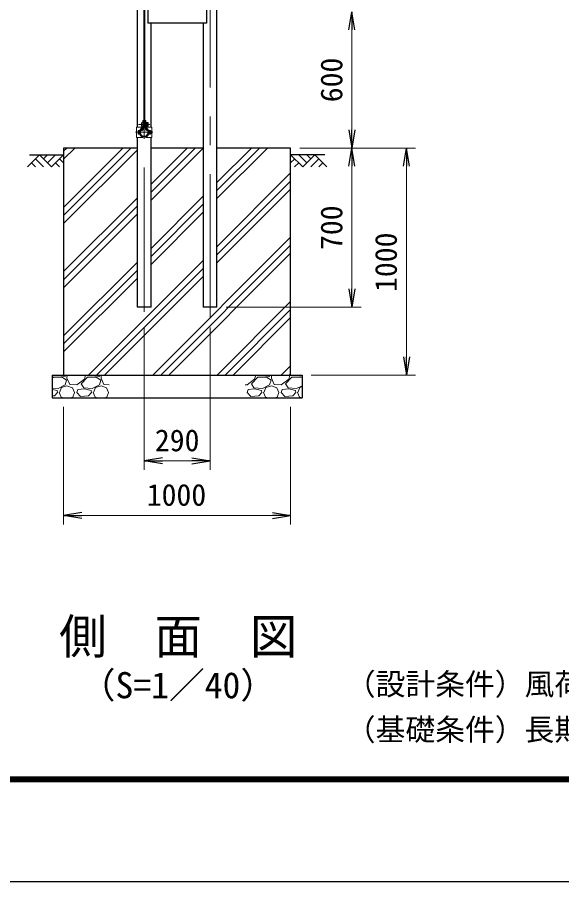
# Model space of a CAD drawing. Units: millimetres, scale not verified. Extents: x -8400 to 8400, y -5940 to 5940.
# Drawn here: x -2148 to 250, y -5940 to -2135 of the extents above; entities that cross this region are included whole.
import ezdxf
from ezdxf.enums import TextEntityAlignment as Align

# ---------------------------------------------------------------- set-up
doc = ezdxf.new("R2010")
doc.units = ezdxf.units.MM
doc.header["$LTSCALE"] = 20
doc.linetypes.add('USER1', pattern=[50.8, 31.75, -6.35, 6.35, -6.35])
for name, color, linetype, lineweight in [('0-0_D-DCR-HCH', 7, 'Continuous', 13), ('0-1_D-STR1', 1, 'Continuous', 25), ('0-2_D-STR4', 7, 'Continuous', 25), ('0-3_D-BGD', 7, 'Continuous', 25), ('0-4_D-BMK', 2, 'USER1', 13), ('0-5_D-STR-DIM', 7, 'Continuous', 13), ('0-8_D-STR3', 3, 'Continuous', 13), ('0-A_D-TTL-TXT', 7, 'Continuous', 13), ('0-C_D-TTL', 7, 'Continuous', 25)]:
    doc.layers.add(name, color=color, linetype=linetype, lineweight=lineweight)
doc.layers.add('0-6_0', color=7, linetype='Continuous')
doc.styles.add('ＭＳ ゴシック', font='')
doc.styles.get('ＭＳ ゴシック').set_extended_font_data('MS Gothic')

# ---------------------------------------------------------------- blocks, each defined once
blk = doc.blocks.new('_Open')
at = {"layer": '0-6_0'}
blk.add_line((-20, 3.333), (0, 0), dxfattribs=at)
blk.add_lwpolyline([(-20, -3.333), (0, 0), (-20, 0)], dxfattribs=at)

msp = doc.modelspace()

# ---------------------------------------------------------------- linework, layer by layer
at = {"layer": '0-0_D-DCR-HCH'}
for p, q in [((-1944.22, -2759.32), (-1894.91, -2710)), ((-1944.22, -2723.96), (-1930.26, -2710)), ((-1944.22, -3006.8), (-1647.42, -2710)), ((-1944.22, -2971.45), (-1682.78, -2710)), ((-1944.22, -3042.16), (-1619.47, -2717.41)), ((-1558.97, -2904.4), (-1364.58, -2710)), ((-1558.97, -2869.04), (-1399.93, -2710)), ((-1558.97, -2939.75), (-1329.47, -2710.25)), ((-1268.97, -2932.59), (-1046.38, -2710)), ((-1268.97, -2897.24), (-1081.73, -2710)), ((-1268.97, -2861.88), (-1117.09, -2710)), ((-2050.65, -2740), (-2103.86, -2793.21)), ((-2086.12, -2775.47), (-2068.3, -2793.21)), ((-2068.38, -2757.74), (-2032.75, -2793.21)), ((-2050.65, -2740), (-1997.43, -2793.21)), ((-2032.91, -2757.74), (-2015.17, -2740)), ((-2015.17, -2775.47), (-1979.7, -2740)), ((-1997.43, -2793.21), (-1944.22, -2740)), ((-1979.7, -2775.47), (-1961.88, -2793.21)), ((-1961.96, -2757.74), (-1944.22, -2775.39)), ((-891.01, -2793.21), (-944.22, -2740)), ((-926.49, -2757.74), (-944.22, -2775.39)), ((-908.75, -2775.47), (-926.57, -2793.21)), ((-873.27, -2775.47), (-908.75, -2740)), ((-837.8, -2740), (-891.01, -2793.21)), ((-855.44, -2757.83), (-873.27, -2740)), ((-820.06, -2757.74), (-855.7, -2793.21)), ((-837.8, -2740), (-784.59, -2793.21)), ((-802.32, -2775.47), (-820.14, -2793.21)), ((-1268.97, -3144.73), (-944.22, -2819.98)), ((-1268.97, -3180.08), (-944.22, -2855.33)), ((-1268.97, -3215.44), (-944.22, -2890.69)), ((-1944.22, -3254.29), (-1619.47, -2929.54)), ((-1558.97, -3151.88), (-1329.47, -2922.38)), ((-1944.22, -3289.65), (-1619.47, -2964.9)), ((-1558.97, -3187.24), (-1329.47, -2957.74)), ((-1944.22, -3325), (-1619.47, -3000.25)), ((-1558.97, -3222.59), (-1329.47, -2993.09)), ((-1551.4, -3710), (-944.22, -3102.82)), ((-1516.05, -3710), (-944.22, -3138.17)), ((-1480.69, -3710), (-944.22, -3173.53)), ((-1944.22, -3537.13), (-1619.47, -3212.38)), ((-1834.25, -3710), (-1329.47, -3205.23)), ((-1944.22, -3572.49), (-1619.47, -3247.74)), ((-1798.89, -3710), (-1329.47, -3240.58)), ((-1944.22, -3607.84), (-1619.47, -3283.09)), ((-1763.54, -3710), (-1329.47, -3275.94)), ((-1268.56, -3710), (-944.22, -3385.66)), ((-1233.21, -3710), (-944.22, -3421.02)), ((-1197.85, -3710), (-944.22, -3456.37)), ((-985.72, -3710), (-944.22, -3668.5)), ((-1994.22, -3723.75), (-1989.27, -3718.24)), ((-1989.27, -3718.24), (-1950.27, -3718.24)), ((-1974.77, -3710), (-1974.27, -3710.74)), ((-1974.27, -3710.74), (-1936.77, -3715.24)), ((-1950.27, -3718.24), (-1930.77, -3731.74)), ((-1936.77, -3715.24), (-1933.86, -3710)), ((-1928.66, -3710), (-1929.27, -3722.74)), ((-1929.27, -3722.74), (-1917.27, -3751.24)), ((-1885.77, -3752.74), (-1852.77, -3727.24)), ((-1866.27, -3748.24), (-1839.27, -3718.24)), ((-1852.77, -3727.24), (-1847.25, -3710)), ((-1839.27, -3718.24), (-1800.27, -3718.24)), ((-1824.77, -3710), (-1824.27, -3710.74)), ((-1824.27, -3710.74), (-1786.77, -3715.24)), ((-1800.27, -3718.24), (-1780.77, -3731.74)), ((-1786.77, -3715.24), (-1783.86, -3710)), ((-1778.66, -3710), (-1779.27, -3722.74)), ((-1779.27, -3722.74), (-1767.27, -3751.24)), ((-1135.77, -3752.74), (-1102.77, -3727.24)), ((-1116.27, -3748.24), (-1089.27, -3718.24)), ((-1102.77, -3727.24), (-1097.25, -3710)), ((-1089.27, -3718.24), (-1050.27, -3718.24)), ((-1074.77, -3710), (-1074.27, -3710.74)), ((-1074.27, -3710.74), (-1036.77, -3715.24)), ((-1050.27, -3718.24), (-1030.77, -3731.74)), ((-1036.77, -3715.24), (-1033.86, -3710)), ((-1028.66, -3710), (-1029.27, -3722.74)), ((-1029.27, -3722.74), (-1017.27, -3751.24)), ((-985.77, -3752.74), (-952.77, -3727.24)), ((-966.27, -3748.24), (-939.27, -3718.24)), ((-952.77, -3727.24), (-947.25, -3710)), ((-950.36, -3710), (-944.22, -3703.86)), ((-924.77, -3710), (-924.27, -3710.74)), ((-924.27, -3710.74), (-894.22, -3714.35)), ((-1968.27, -3769.24), (-1994.22, -3767.17)), ((-1936.77, -3752.74), (-1968.27, -3769.24)), ((-1962.27, -3785.74), (-1953.27, -3764.74)), ((-1953.27, -3764.74), (-1929.27, -3757.24)), ((-1930.77, -3731.74), (-1936.77, -3752.74)), ((-1929.27, -3757.24), (-1905.27, -3766.24)), ((-1917.27, -3751.24), (-1885.77, -3752.74)), ((-1905.27, -3766.24), (-1896.27, -3785.74)), ((-1855.77, -3766.24), (-1866.27, -3748.24)), ((-1818.27, -3769.24), (-1855.77, -3766.24)), ((-1786.77, -3752.74), (-1818.27, -3769.24)), ((-1812.27, -3785.74), (-1803.27, -3764.74)), ((-1803.27, -3764.74), (-1779.27, -3757.24)), ((-1780.77, -3731.74), (-1786.77, -3752.74)), ((-1779.27, -3757.24), (-1755.27, -3766.24)), ((-1767.27, -3751.24), (-1744.22, -3752.34)), ((-1755.27, -3766.24), (-1746.27, -3785.74)), ((-1144.22, -3752.34), (-1135.77, -3752.74)), ((-1105.77, -3766.24), (-1116.27, -3748.24)), ((-1068.27, -3769.24), (-1105.77, -3766.24)), ((-1036.77, -3752.74), (-1068.27, -3769.24)), ((-1062.27, -3785.74), (-1053.27, -3764.74)), ((-1053.27, -3764.74), (-1029.27, -3757.24)), ((-1030.77, -3731.74), (-1036.77, -3752.74)), ((-1029.27, -3757.24), (-1005.27, -3766.24)), ((-1017.27, -3751.24), (-985.77, -3752.74)), ((-1005.27, -3766.24), (-996.27, -3785.74)), ((-955.77, -3766.24), (-966.27, -3748.24)), ((-918.27, -3769.24), (-955.77, -3766.24)), ((-894.22, -3756.65), (-918.27, -3769.24)), ((-912.27, -3785.74), (-903.27, -3764.74)), ((-903.27, -3764.74), (-894.22, -3761.92)), ((-1972.77, -3778.24), (-1994.22, -3772.88)), ((-1984.77, -3800.74), (-1994.22, -3801.57)), ((-1971.27, -3785.74), (-1984.77, -3800.74)), ((-1971.27, -3785.74), (-1972.77, -3778.24)), ((-1963.77, -3785.74), (-1954.77, -3806.74)), ((-1903.77, -3806.74), (-1896.27, -3785.74)), ((-1885.77, -3785.74), (-1881.27, -3773.74)), ((-1869.27, -3803.74), (-1885.77, -3785.74)), ((-1852.77, -3770.74), (-1881.27, -3773.74)), ((-1834.77, -3800.74), (-1869.27, -3803.74)), ((-1822.77, -3778.24), (-1852.77, -3770.74)), ((-1821.27, -3785.74), (-1834.77, -3800.74)), ((-1821.27, -3785.74), (-1822.77, -3778.24)), ((-1813.77, -3785.74), (-1804.77, -3806.74)), ((-1753.77, -3806.74), (-1746.27, -3785.74)), ((-1135.77, -3785.74), (-1131.27, -3773.74)), ((-1119.27, -3803.74), (-1135.77, -3785.74)), ((-1102.77, -3770.74), (-1131.27, -3773.74)), ((-1084.77, -3800.74), (-1119.27, -3803.74)), ((-1072.77, -3778.24), (-1102.77, -3770.74)), ((-1071.27, -3785.74), (-1084.77, -3800.74)), ((-1071.27, -3785.74), (-1072.77, -3778.24)), ((-1063.77, -3785.74), (-1054.77, -3806.74)), ((-1003.77, -3806.74), (-996.27, -3785.74)), ((-985.77, -3785.74), (-981.27, -3773.74)), ((-969.27, -3803.74), (-985.77, -3785.74)), ((-952.77, -3770.74), (-981.27, -3773.74)), ((-934.77, -3800.74), (-969.27, -3803.74)), ((-922.77, -3778.24), (-952.77, -3770.74)), ((-921.27, -3785.74), (-934.77, -3800.74)), ((-921.27, -3785.74), (-922.77, -3778.24)), ((-913.77, -3785.74), (-904.77, -3806.74)), ((-1981.77, -3809.74), (-1982.37, -3810)), ((-1981, -3810), (-1981.77, -3809.74)), ((-1954.77, -3806.74), (-1943.7, -3810)), ((-1914.84, -3810), (-1903.77, -3806.74)), ((-1893.27, -3809.74), (-1893.55, -3810)), ((-1890.2, -3810), (-1893.27, -3809.74)), ((-1831.77, -3809.74), (-1832.37, -3810)), ((-1831, -3810), (-1831.77, -3809.74)), ((-1804.77, -3806.74), (-1793.7, -3810)), ((-1764.84, -3810), (-1753.77, -3806.74)), ((-1143.27, -3809.74), (-1143.55, -3810)), ((-1140.2, -3810), (-1143.27, -3809.74)), ((-1081.77, -3809.74), (-1082.37, -3810)), ((-1081, -3810), (-1081.77, -3809.74)), ((-1054.77, -3806.74), (-1043.7, -3810)), ((-1014.84, -3810), (-1003.77, -3806.74)), ((-993.27, -3809.74), (-993.55, -3810)), ((-990.2, -3810), (-993.27, -3809.74)), ((-931.77, -3809.74), (-932.37, -3810)), ((-931, -3810), (-931.77, -3809.74)), ((-904.77, -3806.74), (-894.22, -3809.85))]:
    msp.add_line(p, q, dxfattribs=at)
msp.add_lwpolyline([(-939.27, -3718.24), (-900.27, -3718.24), (-894.22, -3722.43)], dxfattribs=at)
at = {"layer": '0-1_D-STR1'}
for p, q in [((-1268.97, -3410), (-1268.97, 1699)), ((-1619.47, -2618.45), (-1619.47, -1932.5)), ((-1573.22, -2060), (-1573.22, -2160)), ((-1315.22, -2060), (-1315.22, -2160)), ((-1315.22, -2160), (-1573.22, -2160)), ((-1558.97, -2618.45), (-1558.97, -2160)), ((-1329.47, -2160), (-1329.47, -3410)), ((-1595.9, -2625.62), (-1599.41, -2631.7)), ((-1582.55, -2625.62), (-1579.04, -2631.7)), ((-1619.47, -3410), (-1619.47, -2663.45)), ((-1599.41, -2631.7), (-1598.02, -2632.5)), ((-1594.51, -2626.42), (-1598.02, -2632.5)), ((-1583.94, -2626.42), (-1580.43, -2632.5)), ((-1579.04, -2631.7), (-1580.43, -2632.5)), ((-1558.97, -3410), (-1558.97, -2663.45)), ((-1558.97, -3410), (-1619.47, -3410)), ((-1268.97, -3410), (-1329.47, -3410))]:
    msp.add_line(p, q, dxfattribs=at)
for centre, radius, start, end in [((-1589.22, -2640.95), 19.05, 114.32478, 65.67522), ((-1589.22, -2640.95), 17.45, 114.32478, 65.67522), ((-1596.24, -2625.42), 2, 330, 114.32478), ((-1596.24, -2625.42), 0.401, 330, 114.32478), ((-1582.2, -2625.42), 2, 65.67522, 210), ((-1582.2, -2625.42), 0.401, 65.67522, 210)]:
    msp.add_arc(centre, radius, start, end, dxfattribs=at)
at = {"layer": '0-2_D-STR4'}
for p, q in [((-1329.47, -2710), (-1558.97, -2710)), ((-944.22, -2710), (-1268.97, -2710)), ((-944.22, -3710), (-944.22, -2710)), ((-1994.22, -3710), (-894.22, -3710)), ((-1994.22, -3710), (-1994.22, -3810)), ((-894.22, -3710), (-894.22, -3810)), ((-1994.22, -3810), (-894.22, -3810))]:
    msp.add_line(p, q, dxfattribs=at)
msp.add_lwpolyline([(-1619.47, -2710), (-1944.22, -2710), (-1944.22, -3710)], dxfattribs=at)
at = {"layer": '0-3_D-BGD'}
for p, q in [((-2094.22, -2740), (-1944.22, -2740)), ((-794.22, -2740), (-944.22, -2740))]:
    msp.add_line(p, q, dxfattribs=at)
at = {"layer": '0-4_D-BMK'}
for p, q in [((-1589.22, 3300), (-1589.22, -3460)), ((-1299.22, -3460), (-1299.22, 1721)), ((-1613.66, -2605.95), (-1564.78, -2605.95)), ((-1627.19, -2640.95), (-1551.25, -2640.95))]:
    msp.add_line(p, q, dxfattribs=at)
at = {"layer": '0-5_D-STR-DIM'}
for p, q in [((-674.22, -2630), (-674.22, -2190)), ((-904.22, -2710), (-634.22, -2710)), ((-904.22, -2710), (-634.22, -2710)), ((-904.22, -2710), (-394.22, -2710)), ((-674.22, -3330), (-674.22, -2790)), ((-434.22, -2790), (-434.22, -3630)), ((-1228.97, -3410), (-634.22, -3410)), ((-1589.22, -3500), (-1589.22, -4127.32)), ((-1299.22, -3500), (-1299.22, -4127.32)), ((-854.22, -3710), (-394.22, -3710)), ((-1944.22, -3850), (-1944.22, -4367.32)), ((-944.22, -3850), (-944.22, -4367.32)), ((-1509.22, -4087.32), (-1379.22, -4087.32)), ((-1864.22, -4327.32), (-1024.22, -4327.32))]:
    msp.add_line(p, q, dxfattribs=at)
at = {"layer": '0-8_D-STR3'}
for p, q in [((-1591.47, 250.95), (-1591.47, -2620.95)), ((-1586.97, 250.95), (-1586.97, -2620.95)), ((-1622.87, -2618.45), (-1595.72, -2618.45)), ((-1622.87, -2618.45), (-1622.87, -2663.45)), ((-1600.52, -2599.45), (-1600.52, -2612.45)), ((-1595.72, -2588.95), (-1595.72, -2618.52)), ((-1595.72, -2588.95), (-1593.42, -2588.95)), ((-1593.42, -2588.95), (-1593.42, -2618.52)), ((-1591.72, -2600.63), (-1593.42, -2600.63)), ((-1591.72, -2611.27), (-1593.42, -2611.27)), ((-1591.72, -2600.63), (-1591.72, -2611.27)), ((-1591.72, -2601.95), (-1591.47, -2601.95)), ((-1591.72, -2609.95), (-1591.47, -2609.95)), ((-1591.47, -2620.95), (-1586.97, -2620.95)), ((-1586.97, -2601.95), (-1585.02, -2601.95)), ((-1586.97, -2609.95), (-1585.02, -2609.95)), ((-1585.02, -2588.95), (-1585.02, -2618.52)), ((-1585.02, -2588.95), (-1582.72, -2588.95)), ((-1582.72, -2588.95), (-1582.72, -2618.52)), ((-1572.72, -2597.85), (-1582.72, -2597.85)), ((-1572.72, -2601.9), (-1582.72, -2601.9)), ((-1582.72, -2601.95), (-1582.52, -2601.95)), ((-1582.72, -2609.95), (-1582.52, -2609.95)), ((-1572.72, -2610), (-1582.72, -2610)), ((-1572.72, -2614.05), (-1582.72, -2614.05)), ((-1582.72, -2618.45), (-1555.57, -2618.45)), ((-1571.72, -2599.72), (-1571.72, -2612.06)), ((-1571.72, -2601.95), (-1571.72, -2609.95)), ((-1571.72, -2602.63), (-1571.4, -2602.63)), ((-1571.72, -2609.27), (-1571.4, -2609.27)), ((-1555.57, -2618.45), (-1555.57, -2663.45)), ((-1622.87, -2663.45), (-1595.92, -2663.45)), ((-1616.02, -2634.45), (-1616.02, -2647.45)), ((-1611.22, -2632.95), (-1611.22, -2648.95)), ((-1610.86, -2636.95), (-1611.22, -2636.95)), ((-1610.86, -2644.95), (-1611.22, -2644.95)), ((-1595.92, -2659.48), (-1596.7, -2661.64)), ((-1595.92, -2659.48), (-1595.92, -2663.45)), ((-1582.52, -2659.48), (-1582.52, -2663.45)), ((-1582.52, -2659.48), (-1581.74, -2661.64)), ((-1582.52, -2663.45), (-1555.57, -2663.45)), ((-1567.22, -2636.95), (-1567.59, -2636.95)), ((-1567.22, -2644.95), (-1567.59, -2644.95)), ((-1561.72, -2632.85), (-1567.22, -2632.85)), ((-1567.22, -2632.85), (-1567.22, -2649.05)), ((-1561.72, -2636.9), (-1567.22, -2636.9)), ((-1561.72, -2645), (-1567.22, -2645)), ((-1561.72, -2649.05), (-1567.22, -2649.05)), ((-1560.72, -2634.72), (-1560.72, -2647.06)), ((-1560.72, -2636.95), (-1560.22, -2636.95)), ((-1560.72, -2636.95), (-1560.22, -2636.95)), ((-1560.72, -2637.63), (-1559.9, -2637.63)), ((-1560.72, -2644.27), (-1559.9, -2644.27)), ((-1560.72, -2644.95), (-1560.22, -2644.95)), ((-1560.72, -2644.95), (-1560.22, -2644.95)), ((-1560.22, -2636.95), (-1560.22, -2644.95))]:
    msp.add_line(p, q, dxfattribs=at)
for centre, radius, start, end in [((-1589.22, -2640.95), 22, 110.1633, 250.11694), ((-1589.22, -2640.95), 19.7, 109.83718, 250.11694), ((-1597.72, -2618.52), 2, 297.27961, 0), ((-1597.72, -2618.52), 4.3, 294.96438, 0), ((-1580.72, -2618.52), 4.3, 180, 245.03562), ((-1580.72, -2618.52), 2, 180, 242.72039), ((-1589.22, -2640.95), 19.7, 289.88306, 70.16282), ((-1589.22, -2640.95), 22, 289.88306, 69.8367), ((-1574.26, -2599.88), 2.54, 307.21089, 52.78911), ((-1580.42, -2605.95), 8.7, 332.26063, 27.73937), ((-1574.27, -2612.03), 2.55, 307.42505, 52.57495), ((-1579.22, -2605.95), 8.5, 331.92751, 28.07249), ((-1563.26, -2634.88), 2.54, 307.21089, 52.78911), ((-1569.42, -2640.95), 8.7, 332.26063, 27.73937), ((-1563.27, -2647.03), 2.55, 307.42505, 52.57495), ((-1567.72, -2640.95), 8.5, 331.92751, 28.07249)]:
    msp.add_arc(centre, radius, start, end, dxfattribs=at)
for centre, start_param, end_param in [((-1595.72, -2599.45), 1.5707963, 3.1415927), ((-1595.72, -2612.45), 3.1415927, 4.712389), ((-1611.22, -2634.45), 1.5707963, 3.1415927), ((-1611.22, -2647.45), 3.1415927, 4.712389)]:
    msp.add_ellipse(centre, major_axis=(4.8, 0), ratio=0.3125, start_param=start_param, end_param=end_param, dxfattribs=at)
at = {"layer": '0-C_D-TTL', "color": 2}
msp.add_lwpolyline([(-8400, 5940), (8400, 5940), (8400, -5940), (-8400, -5940)], close=True, dxfattribs=at)
at = {"layer": '0-C_D-TTL'}
for points in [[(-7860, 5500), (7860, 5500), (7860, -5500), (-7860, -5500)], [(-7855, 5495), (7855, 5495), (7855, -5495), (-7855, -5495)], [(-7850, 5490), (7850, 5490), (7850, -5490), (-7850, -5490)], [(-7845, 5485), (7845, 5485), (7845, -5485), (-7845, -5485)], [(-7840, 5480), (7840, 5480), (7840, -5480), (-7840, -5480)]]:
    msp.add_lwpolyline(points, close=True, dxfattribs=at)

# ---------------------------------------------------------------- block references
at = {"layer": '0-5_D-STR-DIM', "xscale": 4, "yscale": 4}
for p, rotation in [((-674.22, -2110), 90), ((-674.22, -2710), 270), ((-674.22, -2710), 90), ((-434.22, -2710), 90), ((-674.22, -3410), 270), ((-434.22, -3710), 270), ((-1589.22, -4087.32), 180), ((-1944.22, -4327.32), 180)]:
    msp.add_blockref('_Open', p, dxfattribs=dict(at, rotation=rotation))
for p in [(-1299.22, -4087.32), (-944.22, -4327.32)]:
    msp.add_blockref('_Open', p, dxfattribs=at)

# ---------------------------------------------------------------- texts
at = {"layer": '0-5_D-STR-DIM', "style": 'ＭＳ ゴシック'}
for s, p in [('600', (-687.72, -2508.5)), ('700', (-687.72, -3159)), ('1000', (-447.72, -3343.8))]:
    msp.add_text(s, height=96.19, rotation=90, dxfattribs=at).set_placement(p, align=Align.BOTTOM_LEFT)
for s, p in [('290', (-1542.22, -4073.82)), ('1000', (-1578.02, -4313.82))]:
    msp.add_text(s, height=96.19, dxfattribs=at).set_placement(p, align=Align.BOTTOM_LEFT)
at = {"layer": '0-A_D-TTL-TXT', "style": 'ＭＳ ゴシック'}
for s, height, p in [('側\u3000面\u3000図', 153.9, (-1964.02, -4983.22)), ('（S=1／40）', 115.4, (-1873.05, -5167.18)), ('（設計条件）風荷重：昭和57年改正 建築基準法・同施行令に基づく風圧力に準拠。', 96.19, (-701.21, -5147.21)), ('（基礎条件）長期許容地耐力49kN/㎡の場合。', 96.19, (-701.21, -5347.21))]:
    msp.add_text(s, height=height, dxfattribs=at).set_placement(p, align=Align.BOTTOM_LEFT)

doc.saveas('drawing.dxf')
